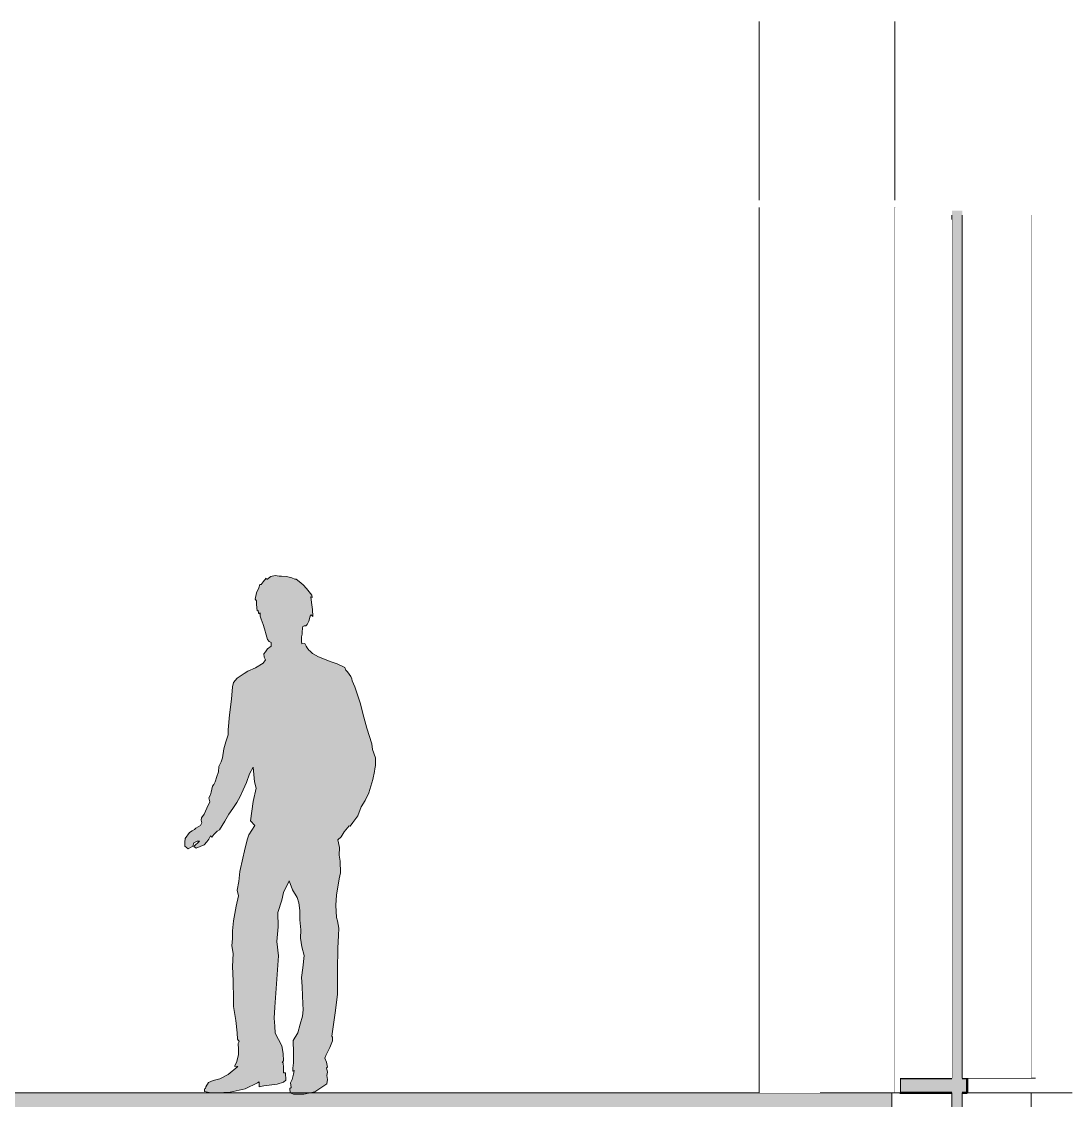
# Model space of a CAD drawing. Header units: millimetres. Extents: x -46169 to 125331, y -86251 to 18123.
# Drawn here: x 111909 to 115432, y -74845 to -71220 of the extents above; entities that cross this region are included whole.
import ezdxf

# ---------------------------------------------------------------- set-up
doc = ezdxf.new("R2010")
doc.units = ezdxf.units.MM
doc.header["$MEASUREMENT"] = 0
doc.linetypes.add('Dashed', pattern=[2822.222233, 1411.111116, -1411.111116])
doc.linetypes.add('Wipeout_Contour', pattern=[1000, 0, -1000])
for name, color, linetype, lineweight, true_color in [('0_Pen_No__105', 7, 'Continuous', 15, 0xa6a6a6), ('New_A-20-M_Floor_Slab_Pen_No__149', 7, 'Continuous', 0, 0x2a2a2a), ('New_A-25-M_Curtain_Wall_Pen_No__144', 7, 'Continuous', 0, 0xc8c8c8), ('New_A-25-M_Curtain_Wall_Pen_No__165', 7, 'Continuous', 0, 0x006060), ('New_A-25-M_Curtain_Wall_Pen_No__27', 7, 'Continuous', 50, 0x2a2a2a)]:
    doc.layers.add(name, color=color, linetype=linetype, lineweight=lineweight, true_color=true_color)
for name, color, linetype in [('A-35-M_FFE_Fixed', 7, 'Continuous'), ('New_A-15-M_Column', 7, 'Continuous'), ('New_A-20-M_Floor_Slab', 7, 'Continuous'), ('New_A-25-M_Curtain_Wall', 7, 'Continuous'), ('New_A-25-M_Wall_Ext', 7, 'Continuous')]:
    doc.layers.add(name, color=color, linetype=linetype)
for name, color, linetype, lineweight in [('A-35-M_FFE_Fixed_Pen_No__1', 7, 'Continuous', 13), ('New_A-15-M_Column_Pen_No__88', 8, 'Continuous', 20), ('New_A-20-M_Floor_Slab_Pen_No__4', 7, 'Continuous', 20), ('New_A-20-M_Floor_Slab_Pen_No__89', 8, 'Continuous', 20), ('New_A-25-M_Curtain_Wall_Pen_No__1', 7, 'Continuous', 13), ('New_A-25-M_Curtain_Wall_Pen_No__4', 7, 'Continuous', 20)]:
    doc.layers.add(name, color=color, linetype=linetype, lineweight=lineweight)

# ---------------------------------------------------------------- blocks, each defined once
blk = doc.blocks.new('Section Elem_1_1', base_point=(98841.5, -82919.8))
at = {"layer": 'New_A-20-M_Floor_Slab', "linetype": 'Continuous', "lineweight": 0, "true_color": 0xffffff}
for points in [[(112189.6, -74844.8), (112189.6, -74819.8), (108366.5, -74819.8), (108366.5, -74844.8)], [(112189.6, -75119.8), (112189.6, -74844.8), (108366.5, -74844.8), (108366.5, -75119.8)]]:
    blk.add_hatch(color=7, dxfattribs=at).paths.add_polyline_path(points)
at = {"color": 254, "linetype": 'Wipeout_Contour', "lineweight": 0, "ltscale": 823242.863306}
blk.add_wipeout([(115034.2, -74819.8), (114832.6, -74819.8), (114832.6, -75269.8), (114859.7, -75269.8), (114859.7, -74844.8), (115034.2, -74844.8)], dxfattribs=at).dxf.layer = 'New_A-20-M_Floor_Slab'
at = {"layer": 'New_A-20-M_Floor_Slab', "linetype": 'Continuous', "lineweight": 0, "true_color": 0xffffff}
for points in [[(114832.6, -74844.8), (114832.6, -74819.8), (112189.6, -74819.8), (112189.6, -74844.8)], [(114832.6, -75119.8), (114832.6, -74844.8), (112189.6, -74844.8), (112189.6, -75119.8)]]:
    blk.add_hatch(color=7, dxfattribs=at).paths.add_polyline_path(points)
at = {"layer": 'New_A-20-M_Floor_Slab_Pen_No__149', "linetype": 'Continuous', "flags": 128}
blk.add_lwpolyline([(114832.6, -74819.8), (114832.6, -74844.8), (114832.6, -75119.8)], dxfattribs=at)
at = {"layer": 'New_A-20-M_Floor_Slab_Pen_No__4', "linetype": 'Continuous', "flags": 128}
blk.add_lwpolyline([(114832.6, -74819.8), (112189.6, -74819.8), (108366.5, -74819.8), (104996.2, -74819.8)], dxfattribs=at)
at = {"layer": 'New_A-20-M_Floor_Slab_Pen_No__89', "linetype": 'Continuous'}
blk.add_line((114859.7, -74819.8), (114832.6, -74819.8), dxfattribs=at)
blk = doc.blocks.new('Section Elem_89_1', base_point=(98841.5, -82919.8))
at = {"layer": 'New_A-25-M_Curtain_Wall_Pen_No__1', "linetype": 'Continuous'}
blk.add_line((115034.2, -74819.8), (115034.2, -75869.8), dxfattribs=at)
at = {"color": 254, "linetype": 'Wipeout_Contour', "lineweight": 0, "ltscale": 550557.676771}
blk.add_wipeout([(115300.9, -74819.8), (115069.1, -74819.8), (115069.1, -75869.8), (115300.9, -75869.8)], dxfattribs=at).dxf.layer = 'New_A-25-M_Curtain_Wall'
at = {"layer": 'New_A-25-M_Curtain_Wall_Pen_No__165', "linetype": 'Continuous'}
blk.add_hatch(color=256, dxfattribs=at).paths.add_polyline_path([(115034.2, -74804.8), (115034.2, -75884.8), (115069.1, -75884.8), (115069.1, -74804.8)])
at = {"layer": 'New_A-25-M_Curtain_Wall_Pen_No__1', "linetype": 'Continuous'}
blk.add_line((115069.1, -74819.8), (115069.1, -75869.8), dxfattribs=at)
blk = doc.blocks.new('Section Elem_113_1', base_point=(98841.5, -82919.8))
at = {"color": 254, "linetype": 'Wipeout_Contour', "lineweight": 0, "ltscale": 541165.936391}
blk.add_wipeout([(114842.3, -71219.8), (114841.3, -71219.8), (114841.3, -71819.8), (114842.3, -71819.8)], dxfattribs=at).dxf.layer = 'New_A-15-M_Column'
at = {"color": 254, "linetype": 'Wipeout_Contour', "lineweight": 0, "ltscale": 545055.409905}
blk.add_wipeout([(114842.3, -71844.8), (114841.3, -71844.8), (114841.3, -74819.8), (114842.3, -74819.8)], dxfattribs=at).dxf.layer = 'New_A-15-M_Column'
at = {"color": 254, "linetype": 'Wipeout_Contour', "lineweight": 0, "ltscale": 541150.82431}
blk.add_wipeout([(114833.4, -71819.8), (114841.3, -71819.8), (114841.3, -71219.8), (114833.4, -71219.8)], dxfattribs=at).dxf.layer = 'New_A-15-M_Column'
at = {"color": 254, "linetype": 'Wipeout_Contour', "lineweight": 0, "ltscale": 545040.405171}
blk.add_wipeout([(114833.4, -71844.8), (114833.4, -74819.8), (114841.3, -74819.8), (114841.3, -71844.8)], dxfattribs=at).dxf.layer = 'New_A-15-M_Column'
at = {"color": 254, "linetype": 'Wipeout_Contour', "lineweight": 0, "ltscale": 541112.695772}
blk.add_wipeout([(114818.9, -71219.8), (114818.9, -71819.8), (114833.4, -71819.8), (114833.4, -71219.8)], dxfattribs=at).dxf.layer = 'New_A-15-M_Column'
at = {"color": 254, "linetype": 'Wipeout_Contour', "lineweight": 0, "ltscale": 545002.547406}
blk.add_wipeout([(114833.4, -71844.8), (114818.9, -71844.8), (114818.9, -74819.8), (114833.4, -74819.8)], dxfattribs=at).dxf.layer = 'New_A-15-M_Column'
at = {"layer": 'New_A-15-M_Column_Pen_No__88', "linetype": 'Continuous'}
for p, q in [((114842.3, -71219.8), (114842.3, -71819.8)), ((114842.3, -71844.8), (114842.3, -74819.8))]:
    blk.add_line(p, q, dxfattribs=at)
at = {"color": 254, "linetype": 'Wipeout_Contour', "lineweight": 0, "ltscale": 541052.711452}
blk.add_wipeout([(114798.1, -71219.8), (114798.1, -71819.8), (114818.9, -71819.8), (114818.9, -71219.8)], dxfattribs=at).dxf.layer = 'New_A-15-M_Column'
at = {"color": 254, "linetype": 'Wipeout_Contour', "lineweight": 0, "ltscale": 544942.989198}
blk.add_wipeout([(114798.1, -71844.8), (114798.1, -74819.8), (114818.9, -74819.8), (114818.9, -71844.8)], dxfattribs=at).dxf.layer = 'New_A-15-M_Column'
at = {"color": 254, "linetype": 'Wipeout_Contour', "lineweight": 0, "ltscale": 540972.695918}
blk.add_wipeout([(114798.1, -71219.8), (114771.7, -71219.8), (114771.7, -71819.8), (114798.1, -71819.8)], dxfattribs=at).dxf.layer = 'New_A-15-M_Column'
at = {"color": 254, "linetype": 'Wipeout_Contour', "lineweight": 0, "ltscale": 544863.542343}
blk.add_wipeout([(114771.7, -71844.8), (114771.7, -74819.8), (114798.1, -74819.8), (114798.1, -71844.8)], dxfattribs=at).dxf.layer = 'New_A-15-M_Column'
at = {"color": 254, "linetype": 'Wipeout_Contour', "lineweight": 0, "ltscale": 540875.083822}
blk.add_wipeout([(114771.7, -71219.8), (114740.6, -71219.8), (114740.6, -71819.8), (114771.7, -71819.8)], dxfattribs=at).dxf.layer = 'New_A-15-M_Column'
at = {"color": 254, "linetype": 'Wipeout_Contour', "lineweight": 0, "ltscale": 544766.624209}
blk.add_wipeout([(114740.6, -71844.8), (114740.6, -74819.8), (114771.7, -74819.8), (114771.7, -71844.8)], dxfattribs=at).dxf.layer = 'New_A-15-M_Column'
at = {"color": 254, "linetype": 'Wipeout_Contour', "lineweight": 0, "ltscale": 540762.84454}
blk.add_wipeout([(114740.6, -71219.8), (114705.6, -71219.8), (114705.6, -71819.8), (114740.6, -71819.8)], dxfattribs=at).dxf.layer = 'New_A-15-M_Column'
at = {"color": 254, "linetype": 'Wipeout_Contour', "lineweight": 0, "ltscale": 544655.18318}
blk.add_wipeout([(114705.6, -71844.8), (114705.6, -74819.8), (114740.6, -74819.8), (114740.6, -71844.8)], dxfattribs=at).dxf.layer = 'New_A-15-M_Column'
at = {"color": 254, "linetype": 'Wipeout_Contour', "lineweight": 0, "ltscale": 540639.391541}
blk.add_wipeout([(114705.6, -71219.8), (114667.8, -71219.8), (114667.8, -71819.8), (114705.6, -71819.8)], dxfattribs=at).dxf.layer = 'New_A-15-M_Column'
at = {"color": 254, "linetype": 'Wipeout_Contour', "lineweight": 0, "ltscale": 544532.608561}
blk.add_wipeout([(114667.8, -71844.8), (114667.8, -74819.8), (114705.6, -74819.8), (114705.6, -71844.8)], dxfattribs=at).dxf.layer = 'New_A-15-M_Column'
at = {"color": 254, "linetype": 'Wipeout_Contour', "lineweight": 0, "ltscale": 540508.478042}
blk.add_wipeout([(114667.8, -71219.8), (114628.5, -71219.8), (114628.5, -71819.8), (114667.8, -71819.8)], dxfattribs=at).dxf.layer = 'New_A-15-M_Column'
at = {"color": 254, "linetype": 'Wipeout_Contour', "lineweight": 0, "ltscale": 544402.626951}
blk.add_wipeout([(114628.5, -71844.8), (114628.5, -74819.8), (114667.8, -74819.8), (114667.8, -71844.8)], dxfattribs=at).dxf.layer = 'New_A-15-M_Column'
at = {"color": 254, "linetype": 'Wipeout_Contour', "lineweight": 0, "ltscale": 540374.083496}
blk.add_wipeout([(114588.6, -71219.8), (114588.6, -71819.8), (114628.5, -71819.8), (114628.5, -71219.8)], dxfattribs=at).dxf.layer = 'New_A-15-M_Column'
at = {"color": 254, "linetype": 'Wipeout_Contour', "lineweight": 0, "ltscale": 544269.189531}
blk.add_wipeout([(114588.6, -71844.8), (114588.6, -74819.8), (114628.5, -74819.8), (114628.5, -71844.8)], dxfattribs=at).dxf.layer = 'New_A-15-M_Column'
at = {"color": 254, "linetype": 'Wipeout_Contour', "lineweight": 0, "ltscale": 540240.291748}
blk.add_wipeout([(114549.6, -71819.8), (114588.6, -71819.8), (114588.6, -71219.8), (114549.6, -71219.8)], dxfattribs=at).dxf.layer = 'New_A-15-M_Column'
at = {"color": 254, "linetype": 'Wipeout_Contour', "lineweight": 0, "ltscale": 544136.351078}
blk.add_wipeout([(114549.6, -74819.8), (114588.6, -74819.8), (114588.6, -71844.8), (114549.6, -71844.8)], dxfattribs=at).dxf.layer = 'New_A-15-M_Column'
at = {"color": 254, "linetype": 'Wipeout_Contour', "lineweight": 0, "ltscale": 540111.167415}
blk.add_wipeout([(114512.5, -71819.8), (114549.6, -71819.8), (114549.6, -71219.8), (114512.5, -71219.8)], dxfattribs=at).dxf.layer = 'New_A-15-M_Column'
at = {"color": 254, "linetype": 'Wipeout_Contour', "lineweight": 0, "ltscale": 544008.14722}
blk.add_wipeout([(114512.5, -74819.8), (114549.6, -74819.8), (114549.6, -71844.8), (114512.5, -71844.8)], dxfattribs=at).dxf.layer = 'New_A-15-M_Column'
at = {"color": 254, "linetype": 'Wipeout_Contour', "lineweight": 0, "ltscale": 539990.632095}
blk.add_wipeout([(114512.5, -71219.8), (114478.5, -71219.8), (114478.5, -71819.8), (114512.5, -71819.8)], dxfattribs=at).dxf.layer = 'New_A-15-M_Column'
at = {"color": 254, "linetype": 'Wipeout_Contour', "lineweight": 0, "ltscale": 543888.471534}
blk.add_wipeout([(114478.5, -71844.8), (114478.5, -74819.8), (114512.5, -74819.8), (114512.5, -71844.8)], dxfattribs=at).dxf.layer = 'New_A-15-M_Column'
at = {"color": 254, "linetype": 'Wipeout_Contour', "lineweight": 0, "ltscale": 539882.345303}
blk.add_wipeout([(114478.5, -71219.8), (114448.7, -71219.8), (114448.7, -71819.8), (114478.5, -71819.8)], dxfattribs=at).dxf.layer = 'New_A-15-M_Column'
at = {"color": 254, "linetype": 'Wipeout_Contour', "lineweight": 0, "ltscale": 543780.957191}
blk.add_wipeout([(114448.7, -74819.8), (114478.5, -74819.8), (114478.5, -71844.8), (114448.7, -71844.8)], dxfattribs=at).dxf.layer = 'New_A-15-M_Column'
at = {"color": 254, "linetype": 'Wipeout_Contour', "lineweight": 0, "ltscale": 539789.593495}
blk.add_wipeout([(114448.7, -71219.8), (114423.9, -71219.8), (114423.9, -71819.8), (114448.7, -71819.8)], dxfattribs=at).dxf.layer = 'New_A-15-M_Column'
at = {"color": 254, "linetype": 'Wipeout_Contour', "lineweight": 0, "ltscale": 543688.867534}
blk.add_wipeout([(114423.9, -71844.8), (114423.9, -74819.8), (114448.7, -74819.8), (114448.7, -71844.8)], dxfattribs=at).dxf.layer = 'New_A-15-M_Column'
at = {"color": 254, "linetype": 'Wipeout_Contour', "lineweight": 0, "ltscale": 539715.19285}
blk.add_wipeout([(114404.8, -71219.8), (114404.8, -71819.8), (114423.9, -71819.8), (114423.9, -71219.8)], dxfattribs=at).dxf.layer = 'New_A-15-M_Column'
at = {"color": 254, "linetype": 'Wipeout_Contour', "lineweight": 0, "ltscale": 543614.998072}
blk.add_wipeout([(114404.8, -74819.8), (114423.9, -74819.8), (114423.9, -71844.8), (114404.8, -71844.8)], dxfattribs=at).dxf.layer = 'New_A-15-M_Column'
at = {"color": 254, "linetype": 'Wipeout_Contour', "lineweight": 0, "ltscale": 539661.400235}
blk.add_wipeout([(114392.1, -71819.8), (114404.8, -71819.8), (114404.8, -71219.8), (114392.1, -71219.8)], dxfattribs=at).dxf.layer = 'New_A-15-M_Column'
at = {"color": 254, "linetype": 'Wipeout_Contour', "lineweight": 0, "ltscale": 543561.589599}
blk.add_wipeout([(114392.1, -71844.8), (114392.1, -74819.8), (114404.8, -74819.8), (114404.8, -71844.8)], dxfattribs=at).dxf.layer = 'New_A-15-M_Column'
at = {"color": 254, "linetype": 'Wipeout_Contour', "lineweight": 0, "ltscale": 539629.847649}
blk.add_wipeout([(114392.1, -71219.8), (114386.2, -71219.8), (114386.2, -71819.8), (114392.1, -71819.8)], dxfattribs=at).dxf.layer = 'New_A-15-M_Column'
at = {"color": 254, "linetype": 'Wipeout_Contour', "lineweight": 0, "ltscale": 543530.26237}
blk.add_wipeout([(114386.2, -74819.8), (114392.1, -74819.8), (114392.1, -71844.8), (114386.2, -71844.8)], dxfattribs=at).dxf.layer = 'New_A-15-M_Column'
at = {"layer": 'New_A-15-M_Column_Pen_No__88', "linetype": 'Continuous'}
for p, q in [((114386.2, -71219.8), (114386.2, -71819.8)), ((114386.2, -71844.8), (114386.2, -74819.8))]:
    blk.add_line(p, q, dxfattribs=at)
blk = doc.blocks.new('Section Elem_121_1', base_point=(98841.5, -82919.8))
at = {"color": 254, "linetype": 'Wipeout_Contour', "lineweight": 0, "ltscale": 1102707.404535739}
blk.add_wipeout([(115300.9, -75869.8), (115314.6, -75869.8), (115314.6, -75894.8), (115759.4, -75894.8), (115759.4, -74794.8), (115314.6, -74794.8), (115314.6, -74819.8), (115300.9, -74819.8)], dxfattribs=at).dxf.layer = 'New_A-25-M_Curtain_Wall'
at = {"layer": 'New_A-25-M_Curtain_Wall_Pen_No__4', "linetype": 'Continuous'}
blk.add_line((115300.9, -74819.8), (115300.9, -75869.8), dxfattribs=at)
at = {"color": 254, "linetype": 'Wipeout_Contour', "lineweight": 0, "ltscale": 552515.653316}
blk.add_wipeout([(115779.4, -74794.8), (115759.4, -74794.8), (115759.4, -75894.8), (115779.4, -75894.8)], dxfattribs=at).dxf.layer = 'New_A-25-M_Curtain_Wall'
at = {"layer": 'New_A-25-M_Curtain_Wall_Pen_No__4', "linetype": 'Continuous'}
for p, q in [((115759.4, -75894.8), (115759.4, -74794.8)), ((115779.4, -75894.8), (115779.4, -74794.8))]:
    blk.add_line(p, q, dxfattribs=at)
blk = doc.blocks.new('Section Elem_122_1', base_point=(98841.5, -82919.8))
at = {"color": 254, "linetype": 'Wipeout_Contour', "lineweight": 0, "ltscale": 1093974.988811306}
blk.add_wipeout([(115314.6, -71869.8), (115300.9, -71869.8), (115300.9, -74769.8), (115314.6, -74769.8), (115314.6, -74794.8), (115759.4, -74794.8), (115759.4, -71844.8), (115314.6, -71844.8)], dxfattribs=at).dxf.layer = 'New_A-25-M_Curtain_Wall'
at = {"layer": 'New_A-25-M_Curtain_Wall_Pen_No__4', "linetype": 'Continuous'}
blk.add_line((115300.9, -71869.8), (115300.9, -74769.8), dxfattribs=at)
at = {"color": 254, "linetype": 'Wipeout_Contour', "lineweight": 0, "ltscale": 548158.98128}
blk.add_wipeout([(115779.4, -71844.8), (115759.4, -71844.8), (115759.4, -74794.8), (115779.4, -74794.8)], dxfattribs=at).dxf.layer = 'New_A-25-M_Curtain_Wall'
at = {"layer": 'New_A-25-M_Curtain_Wall_Pen_No__4', "linetype": 'Continuous'}
for p, q in [((115759.4, -74794.8), (115759.4, -71844.8)), ((115779.4, -74794.8), (115779.4, -71844.8))]:
    blk.add_line(p, q, dxfattribs=at)
blk = doc.blocks.new('Section Elem_129_1', base_point=(98841.5, -82919.8))
at = {"layer": 'New_A-25-M_Curtain_Wall_Pen_No__27', "linetype": 'Continuous'}
for p, q in [((114859.7, -74769.8), (114859.7, -74819.8)), ((115034.2, -74769.8), (114859.7, -74769.8)), ((115034.2, -74819.8), (114859.7, -74819.8))]:
    blk.add_line(p, q, dxfattribs=at)
at = {"color": 254, "linetype": 'Wipeout_Contour', "lineweight": 0, "ltscale": 549404.168268}
blk.add_wipeout([(115085.4, -74769.8), (115085.4, -74819.8), (115314.6, -74819.8), (115314.6, -74769.8)], dxfattribs=at).dxf.layer = 'New_A-25-M_Curtain_Wall'
at = {"layer": 'New_A-25-M_Curtain_Wall_Pen_No__144', "linetype": 'Continuous'}
blk.add_hatch(color=256, dxfattribs=at).paths.add_polyline_path([(115034.2, -74804.8), (115069.1, -74804.8), (115069.1, -74819.8), (115085.4, -74819.8), (115085.4, -74769.8), (115069.1, -74769.8), (115069.1, -74784.8), (115034.2, -74784.8), (115034.2, -74769.8), (114859.7, -74769.8), (114859.7, -74819.8), (115034.2, -74819.8)])
at = {"layer": 'New_A-25-M_Curtain_Wall_Pen_No__27', "linetype": 'Continuous'}
for p, q in [((115085.4, -74769.8), (115069.1, -74769.8)), ((115085.4, -74769.8), (115085.4, -74819.8)), ((115085.4, -74819.8), (115069.1, -74819.8))]:
    blk.add_line(p, q, dxfattribs=at)
at = {"layer": 'New_A-25-M_Curtain_Wall_Pen_No__4', "linetype": 'Continuous'}
for p, q in [((115085.4, -74769.8), (115314.7, -74769.8)), ((115085.4, -74819.8), (115314.7, -74819.8))]:
    blk.add_line(p, q, dxfattribs=at)
blk = doc.blocks.new('Section Elem_133_1', base_point=(98841.5, -82919.8))
at = {"layer": 'New_A-25-M_Curtain_Wall_Pen_No__1', "linetype": 'Continuous'}
blk.add_line((115034.2, -71869.8), (115034.2, -74769.8), dxfattribs=at)
at = {"color": 254, "linetype": 'Wipeout_Contour', "lineweight": 0, "ltscale": 546184.841658}
blk.add_wipeout([(115069.1, -71869.8), (115069.1, -74769.8), (115300.9, -74769.8), (115300.9, -71869.8)], dxfattribs=at).dxf.layer = 'New_A-25-M_Curtain_Wall'
at = {"layer": 'New_A-25-M_Curtain_Wall_Pen_No__165', "linetype": 'Continuous'}
blk.add_hatch(color=256, dxfattribs=at).paths.add_polyline_path([(115034.2, -74784.8), (115069.1, -74784.8), (115069.1, -71854.8), (115034.2, -71854.8)])
at = {"layer": 'New_A-25-M_Curtain_Wall_Pen_No__1', "linetype": 'Continuous'}
blk.add_line((115069.1, -71869.8), (115069.1, -74769.8), dxfattribs=at)
blk = doc.blocks.new('Section Elem_140_1', base_point=(98841.5, -82919.8))
at = {"color": 254, "linetype": 'Wipeout_Contour', "lineweight": 0, "ltscale": 1090486.018380703}
blk.add_wipeout([(114842.3, -71844.8), (114842.3, -74819.8), (114859.7, -74819.8), (114859.7, -74769.8), (115034.2, -74769.8), (115034.2, -71885.2), (114859.7, -71885.2), (114859.7, -71844.8)], dxfattribs=at).dxf.layer = 'New_A-25-M_Wall_Ext'
blk = doc.blocks.new('Standing Man 2 Contour 17[4]_1', base_point=(112566.7, -74819.8))
at = {"layer": 'A-35-M_FFE_Fixed', "linetype": 'Continuous', "lineweight": 0, "true_color": 0xffffff}
blk.add_hatch(color=7, dxfattribs=at).paths.add_polyline_path([(112458.1, -73965.2), (112456.8, -73977.2), (112457.3, -73990), (112468.3, -73999.8), (112483.6, -73991), (112487.8, -73979.7), (112498.2, -73974.2), (112506.9, -73973.9), (112487.4, -73991.2), (112494.7, -73996.7), (112522.6, -73986.4), (112531.6, -73976.1), (112537.5, -73967.1), (112543, -73955.8), (112547.4, -73959.9), (112554.1, -73951.3), (112565.6, -73939.6), (112573.1, -73935.6), (112591.9, -73906.6), (112604.9, -73883.2), (112618.6, -73864), (112632.1, -73843.4), (112643.2, -73823.2), (112653.1, -73800.8), (112664.1, -73776.3), (112674.4, -73747.6), (112687, -73724.8), (112691.7, -73773.9), (112696.7, -73795.8), (112686.3, -73840.1), (112678.2, -73905.4), (112691.9, -73920.7), (112672.1, -73952.2), (112666.7, -73969.6), (112658, -74006.1), (112651.9, -74030.8), (112641.6, -74075.6), (112638.7, -74108.8), (112632.7, -74138.2), (112637.1, -74157), (112629.7, -74192.3), (112620.1, -74241.3), (112617.6, -74274.9), (112617.3, -74300.6), (112615.4, -74325.1), (112619.8, -74350.6), (112617.1, -74395.1), (112619.7, -74442.7), (112620.4, -74506.2), (112620.6, -74529), (112628.8, -74576.2), (112632.7, -74617.3), (112634.2, -74639), (112640.2, -74647.1), (112635.9, -74653.4), (112638, -74673), (112637.5, -74691.6), (112630.5, -74716.9), (112624.3, -74729.3), (112635.7, -74731.2), (112602.2, -74757.8), (112574.7, -74772), (112552.1, -74778.1), (112536.1, -74784.5), (112527.8, -74798.9), (112526.4, -74804.6), (112523.7, -74805.8), (112523.4, -74814.8), (112545, -74819.6), (112566.7, -74819.8), (112609.4, -74817.5), (112659.8, -74805.9), (112701, -74785.2), (112706.4, -74781.9), (112706.4, -74799.3), (112722.6, -74796.2), (112767.8, -74789.7), (112789, -74783.8), (112796.5, -74776.9), (112795.1, -74752.4), (112788.9, -74752.4), (112788.9, -74733.9), (112787.9, -74717.9), (112784, -74717.6), (112788.3, -74711.2), (112788, -74687.5), (112783.1, -74661.7), (112760.2, -74618.3), (112760, -74595.1), (112757.8, -74568.8), (112759.8, -74531.9), (112771.5, -74358.8), (112766.7, -74311.2), (112770.5, -74261.4), (112769.6, -74213.1), (112783, -74171.7), (112788.1, -74146.3), (112808.2, -74106.6), (112819.3, -74136.9), (112834.6, -74162.6), (112839.9, -74181.2), (112843.3, -74206.8), (112843.3, -74237.7), (112846.7, -74271.7), (112845.7, -74299.4), (112849.8, -74329.2), (112857.9, -74357.4), (112853.9, -74399.3), (112848.9, -74431.4), (112850.8, -74462.3), (112852.6, -74492.9), (112853.5, -74520.3), (112855.1, -74540), (112852.3, -74561.8), (112844.9, -74588.1), (112837.2, -74618.2), (112821.5, -74643), (112821.8, -74685.1), (112822.6, -74718.2), (112820.2, -74736.6), (112819.8, -74746.2), (112824.3, -74744.5), (112822.4, -74756.7), (112817.6, -74775), (112812.2, -74786.2), (112814.1, -74801.1), (112809.6, -74805), (112810.9, -74819.3), (112822, -74823.5), (112857.5, -74823.8), (112894.3, -74815.7), (112917.9, -74800.4), (112934.2, -74788.9), (112935.9, -74774.9), (112934.3, -74761.4), (112936.7, -74749.6), (112932.6, -74735), (112937, -74732.5), (112933.5, -74715.9), (112927.7, -74703), (112931.4, -74693.4), (112944, -74667.3), (112953.3, -74644), (112953.4, -74632.1), (112950.9, -74628.7), (112962.7, -74550.4), (112966.9, -74516.2), (112969.7, -74488.2), (112970.1, -74450.6), (112970.1, -74407.4), (112971.1, -74333.3), (112973.1, -74290.7), (112974.1, -74266.3), (112970.3, -74241.7), (112967.1, -74229.9), (112965, -74188.5), (112967, -74155.4), (112975.7, -74100.5), (112979.7, -74080.4), (112979.4, -74041.1), (112975.8, -74020.8), (112976.6, -73995), (112971.1, -73968.8), (112982.5, -73959.4), (112992.3, -73942.7), (113009, -73921.6), (113012.6, -73923), (113021.6, -73910.7), (113038.1, -73888.3), (113049.7, -73858.5), (113062.9, -73836.5), (113075.2, -73811.4), (113088.8, -73766.5), (113094.6, -73739.5), (113095.1, -73730.4), (113098.2, -73719.5), (113098, -73693.9), (113087.5, -73665.6), (113085.1, -73646.5), (113068.8, -73593.4), (113058.9, -73557), (113045.8, -73508.6), (113028.5, -73454.8), (113019.3, -73435.3), (113018.2, -73427.9), (113014.7, -73420.3), (113003.3, -73405), (112998, -73398.7), (112994.3, -73389.8), (112968.6, -73377.5), (112945.6, -73369.7), (112926.8, -73361.7), (112906.6, -73354.3), (112886.3, -73342.7), (112877.4, -73334.1), (112874.2, -73331.7), (112868.2, -73323.6), (112864.9, -73318), (112859.8, -73309.3), (112850.5, -73310.7), (112849.2, -73302.3), (112849.2, -73286.7), (112850.8, -73278.3), (112851.2, -73272.2), (112852.6, -73257.1), (112853.4, -73251.9), (112858.1, -73250.2), (112863.5, -73249.7), (112868.5, -73246), (112873.3, -73234.5), (112878.5, -73217.7), (112881.7, -73213.5), (112887.2, -73218.7), (112886.4, -73195.1), (112882.2, -73171.9), (112880.4, -73152.5), (112885.5, -73155.3), (112883.8, -73147.1), (112865.6, -73124.2), (112854.2, -73112.2), (112841.6, -73101.3), (112830.8, -73093), (112826.6, -73093.6), (112816.4, -73089.1), (112798.5, -73083.8), (112782.2, -73083), (112773.7, -73083.3), (112760.6, -73081.1), (112746.4, -73084.7), (112732.7, -73094.8), (112730.3, -73089.7), (112720.1, -73102), (112713.9, -73111.5), (112709.5, -73110.7), (112705.7, -73122.7), (112697.7, -73138.7), (112693.5, -73160.7), (112697.6, -73165.8), (112697.6, -73178.1), (112700.4, -73200), (112703.1, -73198.6), (112704.7, -73206), (112705.8, -73210.1), (112710, -73206.6), (112710.3, -73217.5), (112713.8, -73228.2), (112719.8, -73245.4), (112724.8, -73259.8), (112730.4, -73280.3), (112734.7, -73296.3), (112740, -73303), (112747.1, -73305.7), (112747.6, -73318), (112734.7, -73327.1), (112727.7, -73337.2), (112723.1, -73344.6), (112723.3, -73355), (112728.6, -73364.6), (112720.3, -73375.4), (112694.7, -73391.7), (112668.9, -73402.8), (112656.7, -73409.9), (112632.9, -73425.4), (112621.1, -73441), (112617.6, -73455.3), (112613.9, -73496.2), (112607.7, -73548.9), (112602.2, -73599.6), (112602.3, -73615.8), (112595.1, -73640.1), (112587.8, -73663.6), (112583.8, -73693.2), (112579.2, -73706.7), (112571.3, -73723.1), (112570.6, -73740.3), (112564.1, -73756.5), (112559.2, -73773.9), (112554.9, -73783.1), (112550.1, -73789), (112545.5, -73808.7), (112543.1, -73817.6), (112538, -73827.9), (112541.1, -73841.7), (112531, -73862.7), (112521.7, -73882.7), (112512.7, -73895), (112511.6, -73903.2), (112513.9, -73912.4), (112509.5, -73920.6), (112494.2, -73929.6), (112489.8, -73934.6), (112481.9, -73939.1), (112472.4, -73944.9)])
at = {"layer": 'A-35-M_FFE_Fixed_Pen_No__1', "linetype": 'Continuous'}
for p, q in [((112709.5, -73110.7), (112705.7, -73122.7)), ((112713.9, -73111.5), (112709.5, -73110.7)), ((112720.1, -73102), (112713.9, -73111.5)), ((112730.3, -73089.7), (112720.1, -73102)), ((112732.7, -73094.8), (112730.3, -73089.7)), ((112746.4, -73084.7), (112732.7, -73094.8)), ((112760.6, -73081.1), (112746.4, -73084.7)), ((112773.7, -73083.3), (112760.6, -73081.1)), ((112782.2, -73083), (112773.7, -73083.3)), ((112798.5, -73083.8), (112782.2, -73083)), ((112816.4, -73089.1), (112798.5, -73083.8)), ((112826.6, -73093.6), (112816.4, -73089.1)), ((112830.8, -73093), (112826.6, -73093.6)), ((112841.6, -73101.3), (112830.8, -73093)), ((112854.2, -73112.2), (112841.6, -73101.3)), ((112865.6, -73124.2), (112854.2, -73112.2)), ((112697.7, -73138.7), (112693.5, -73160.7)), ((112705.7, -73122.7), (112697.7, -73138.7)), ((112883.8, -73147.1), (112865.6, -73124.2)), ((112882.2, -73171.9), (112880.4, -73152.5)), ((112880.4, -73152.5), (112885.5, -73155.3)), ((112885.5, -73155.3), (112883.8, -73147.1)), ((112693.5, -73160.7), (112697.6, -73165.8)), ((112697.6, -73165.8), (112697.6, -73178.1)), ((112697.6, -73178.1), (112700.4, -73200)), ((112886.4, -73195.1), (112882.2, -73171.9)), ((112700.4, -73200), (112703.1, -73198.6)), ((112703.1, -73198.6), (112704.7, -73206)), ((112704.7, -73206), (112705.8, -73210.1)), ((112705.8, -73210.1), (112710, -73206.6)), ((112710, -73206.6), (112710.3, -73217.5)), ((112710.3, -73217.5), (112713.8, -73228.2)), ((112873.3, -73234.5), (112878.5, -73217.7)), ((112878.5, -73217.7), (112881.7, -73213.5)), ((112881.7, -73213.5), (112887.2, -73218.7)), ((112887.2, -73218.7), (112886.4, -73195.1)), ((112713.8, -73228.2), (112719.8, -73245.4)), ((112719.8, -73245.4), (112724.8, -73259.8)), ((112724.8, -73259.8), (112730.4, -73280.3)), ((112851.2, -73272.2), (112852.6, -73257.1)), ((112852.6, -73257.1), (112853.4, -73251.9)), ((112853.4, -73251.9), (112858.1, -73250.2)), ((112858.1, -73250.2), (112863.5, -73249.7)), ((112863.5, -73249.7), (112868.5, -73246)), ((112868.5, -73246), (112873.3, -73234.5)), ((112730.4, -73280.3), (112734.7, -73296.3)), ((112734.7, -73296.3), (112740, -73303)), ((112849.2, -73286.7), (112850.8, -73278.3)), ((112849.2, -73302.3), (112849.2, -73286.7)), ((112850.8, -73278.3), (112851.2, -73272.2)), ((112734.7, -73327.1), (112727.7, -73337.2)), ((112747.6, -73318), (112734.7, -73327.1)), ((112740, -73303), (112747.1, -73305.7)), ((112747.1, -73305.7), (112747.6, -73318)), ((112850.5, -73310.7), (112849.2, -73302.3)), ((112859.8, -73309.3), (112850.5, -73310.7)), ((112864.9, -73318), (112859.8, -73309.3)), ((112868.2, -73323.6), (112864.9, -73318)), ((112874.2, -73331.7), (112868.2, -73323.6)), ((112877.4, -73334.1), (112874.2, -73331.7)), ((112728.6, -73364.6), (112720.3, -73375.4)), ((112727.7, -73337.2), (112723.1, -73344.6)), ((112723.1, -73344.6), (112723.3, -73355)), ((112723.3, -73355), (112728.6, -73364.6)), ((112886.3, -73342.7), (112877.4, -73334.1)), ((112906.6, -73354.3), (112886.3, -73342.7)), ((112926.8, -73361.7), (112906.6, -73354.3)), ((112945.6, -73369.7), (112926.8, -73361.7)), ((112968.6, -73377.5), (112945.6, -73369.7)), ((112668.9, -73402.8), (112656.7, -73409.9)), ((112694.7, -73391.7), (112668.9, -73402.8)), ((112720.3, -73375.4), (112694.7, -73391.7)), ((112994.3, -73389.8), (112968.6, -73377.5)), ((112998, -73398.7), (112994.3, -73389.8)), ((113003.3, -73405), (112998, -73398.7)), ((113014.7, -73420.3), (113003.3, -73405)), ((112621.1, -73441), (112617.6, -73455.3)), ((112632.9, -73425.4), (112621.1, -73441)), ((112656.7, -73409.9), (112632.9, -73425.4)), ((113018.2, -73427.9), (113014.7, -73420.3)), ((113019.3, -73435.3), (113018.2, -73427.9)), ((113028.5, -73454.8), (113019.3, -73435.3)), ((112617.6, -73455.3), (112613.9, -73496.2)), ((113045.8, -73508.6), (113028.5, -73454.8)), ((112613.9, -73496.2), (112607.7, -73548.9)), ((113058.9, -73557), (113045.8, -73508.6)), ((112607.7, -73548.9), (112602.2, -73599.6)), ((113068.8, -73593.4), (113058.9, -73557)), ((112602.3, -73615.8), (112595.1, -73640.1)), ((112602.2, -73599.6), (112602.3, -73615.8)), ((113085.1, -73646.5), (113068.8, -73593.4)), ((112595.1, -73640.1), (112587.8, -73663.6)), ((113087.5, -73665.6), (113085.1, -73646.5)), ((112583.8, -73693.2), (112579.2, -73706.7)), ((112587.8, -73663.6), (112583.8, -73693.2)), ((113098, -73693.9), (113087.5, -73665.6)), ((113098.2, -73719.5), (113098, -73693.9)), ((112571.3, -73723.1), (112570.6, -73740.3)), ((112579.2, -73706.7), (112571.3, -73723.1)), ((112674.4, -73747.6), (112687, -73724.8)), ((112687, -73724.8), (112691.7, -73773.9)), ((113094.6, -73739.5), (113095.1, -73730.4)), ((113095.1, -73730.4), (113098.2, -73719.5)), ((112564.1, -73756.5), (112559.2, -73773.9)), ((112570.6, -73740.3), (112564.1, -73756.5)), ((112664.1, -73776.3), (112674.4, -73747.6)), ((113075.2, -73811.4), (113088.8, -73766.5)), ((113088.8, -73766.5), (113094.6, -73739.5)), ((112550.1, -73789), (112545.5, -73808.7)), ((112554.9, -73783.1), (112550.1, -73789)), ((112559.2, -73773.9), (112554.9, -73783.1)), ((112643.2, -73823.2), (112653.1, -73800.8)), ((112653.1, -73800.8), (112664.1, -73776.3)), ((112696.7, -73795.8), (112686.3, -73840.1)), ((112691.7, -73773.9), (112696.7, -73795.8)), ((112543.1, -73817.6), (112538, -73827.9)), ((112538, -73827.9), (112541.1, -73841.7)), ((112545.5, -73808.7), (112543.1, -73817.6)), ((112632.1, -73843.4), (112643.2, -73823.2)), ((112686.3, -73840.1), (112678.2, -73905.4)), ((113049.7, -73858.5), (113062.9, -73836.5)), ((113062.9, -73836.5), (113075.2, -73811.4)), ((112531, -73862.7), (112521.7, -73882.7)), ((112541.1, -73841.7), (112531, -73862.7)), ((112604.9, -73883.2), (112618.6, -73864)), ((112618.6, -73864), (112632.1, -73843.4)), ((113038.1, -73888.3), (113049.7, -73858.5)), ((112513.9, -73912.4), (112509.5, -73920.6)), ((112512.7, -73895), (112511.6, -73903.2)), ((112511.6, -73903.2), (112513.9, -73912.4)), ((112521.7, -73882.7), (112512.7, -73895)), ((112573.1, -73935.6), (112591.9, -73906.6)), ((112591.9, -73906.6), (112604.9, -73883.2)), ((112678.2, -73905.4), (112691.9, -73920.7)), ((113012.6, -73923), (113021.6, -73910.7)), ((113021.6, -73910.7), (113038.1, -73888.3)), ((112472.4, -73944.9), (112458.1, -73965.2)), ((112481.9, -73939.1), (112472.4, -73944.9)), ((112489.8, -73934.6), (112481.9, -73939.1)), ((112494.2, -73929.6), (112489.8, -73934.6)), ((112509.5, -73920.6), (112494.2, -73929.6)), ((112554.1, -73951.3), (112565.6, -73939.6)), ((112565.6, -73939.6), (112573.1, -73935.6)), ((112691.9, -73920.7), (112672.1, -73952.2)), ((112982.5, -73959.4), (112992.3, -73942.7)), ((112992.3, -73942.7), (113009, -73921.6)), ((113009, -73921.6), (113012.6, -73923)), ((112458.1, -73965.2), (112456.8, -73977.2)), ((112456.8, -73977.2), (112457.3, -73990)), ((112483.6, -73991), (112487.8, -73979.7)), ((112506.9, -73973.9), (112487.4, -73991.2)), ((112487.8, -73979.7), (112498.2, -73974.2)), ((112498.2, -73974.2), (112506.9, -73973.9)), ((112522.6, -73986.4), (112531.6, -73976.1)), ((112531.6, -73976.1), (112537.5, -73967.1)), ((112537.5, -73967.1), (112543, -73955.8)), ((112543, -73955.8), (112547.4, -73959.9)), ((112547.4, -73959.9), (112554.1, -73951.3)), ((112666.7, -73969.6), (112658, -74006.1)), ((112672.1, -73952.2), (112666.7, -73969.6)), ((112971.1, -73968.8), (112982.5, -73959.4)), ((112976.6, -73995), (112971.1, -73968.8)), ((112457.3, -73990), (112468.3, -73999.8)), ((112468.3, -73999.8), (112483.6, -73991)), ((112487.4, -73991.2), (112494.7, -73996.7)), ((112494.7, -73996.7), (112522.6, -73986.4)), ((112658, -74006.1), (112651.9, -74030.8)), ((112975.8, -74020.8), (112976.6, -73995)), ((112979.4, -74041.1), (112975.8, -74020.8)), ((112651.9, -74030.8), (112641.6, -74075.6)), ((112979.7, -74080.4), (112979.4, -74041.1)), ((112641.6, -74075.6), (112638.7, -74108.8)), ((112975.7, -74100.5), (112979.7, -74080.4)), ((112638.7, -74108.8), (112632.7, -74138.2)), ((112788.1, -74146.3), (112808.2, -74106.6)), ((112808.2, -74106.6), (112819.3, -74136.9)), ((112967, -74155.4), (112975.7, -74100.5)), ((112637.1, -74157), (112629.7, -74192.3)), ((112632.7, -74138.2), (112637.1, -74157)), ((112783, -74171.7), (112788.1, -74146.3)), ((112819.3, -74136.9), (112834.6, -74162.6)), ((112834.6, -74162.6), (112839.9, -74181.2)), ((112965, -74188.5), (112967, -74155.4)), ((112629.7, -74192.3), (112620.1, -74241.3)), ((112769.6, -74213.1), (112783, -74171.7)), ((112839.9, -74181.2), (112843.3, -74206.8)), ((112967.1, -74229.9), (112965, -74188.5)), ((112770.5, -74261.4), (112769.6, -74213.1)), ((112843.3, -74206.8), (112843.3, -74237.7)), ((112843.3, -74237.7), (112846.7, -74271.7)), ((112970.3, -74241.7), (112967.1, -74229.9)), ((112617.6, -74274.9), (112617.3, -74300.6)), ((112620.1, -74241.3), (112617.6, -74274.9)), ((112766.7, -74311.2), (112770.5, -74261.4)), ((112846.7, -74271.7), (112845.7, -74299.4)), ((112974.1, -74266.3), (112970.3, -74241.7)), ((112973.1, -74290.7), (112974.1, -74266.3)), ((112617.3, -74300.6), (112615.4, -74325.1)), ((112771.5, -74358.8), (112766.7, -74311.2)), ((112845.7, -74299.4), (112849.8, -74329.2)), ((112971.1, -74333.3), (112973.1, -74290.7)), ((112615.4, -74325.1), (112619.8, -74350.6)), ((112849.8, -74329.2), (112857.9, -74357.4)), ((112970.1, -74407.4), (112971.1, -74333.3)), ((112619.8, -74350.6), (112617.1, -74395.1)), ((112759.8, -74531.9), (112771.5, -74358.8)), ((112857.9, -74357.4), (112853.9, -74399.3)), ((112617.1, -74395.1), (112619.7, -74442.7)), ((112853.9, -74399.3), (112848.9, -74431.4)), ((112970.1, -74450.6), (112970.1, -74407.4)), ((112619.7, -74442.7), (112620.4, -74506.2)), ((112848.9, -74431.4), (112850.8, -74462.3)), ((112969.7, -74488.2), (112970.1, -74450.6)), ((112850.8, -74462.3), (112852.6, -74492.9)), ((112852.6, -74492.9), (112853.5, -74520.3)), ((112966.9, -74516.2), (112969.7, -74488.2)), ((112620.4, -74506.2), (112620.6, -74529)), ((112620.6, -74529), (112628.8, -74576.2)), ((112853.5, -74520.3), (112855.1, -74540)), ((112962.7, -74550.4), (112966.9, -74516.2)), ((112757.8, -74568.8), (112759.8, -74531.9)), ((112852.3, -74561.8), (112844.9, -74588.1)), ((112855.1, -74540), (112852.3, -74561.8)), ((112950.9, -74628.7), (112962.7, -74550.4)), ((112628.8, -74576.2), (112632.7, -74617.3)), ((112760, -74595.1), (112757.8, -74568.8)), ((112760.2, -74618.3), (112760, -74595.1)), ((112844.9, -74588.1), (112837.2, -74618.2)), ((112632.7, -74617.3), (112634.2, -74639)), ((112783.1, -74661.7), (112760.2, -74618.3)), ((112837.2, -74618.2), (112821.5, -74643)), ((112953.4, -74632.1), (112950.9, -74628.7)), ((112953.3, -74644), (112953.4, -74632.1)), ((112634.2, -74639), (112640.2, -74647.1)), ((112640.2, -74647.1), (112635.9, -74653.4)), ((112635.9, -74653.4), (112638, -74673)), ((112638, -74673), (112637.5, -74691.6)), ((112788, -74687.5), (112783.1, -74661.7)), ((112821.5, -74643), (112821.8, -74685.1)), ((112931.4, -74693.4), (112944, -74667.3)), ((112944, -74667.3), (112953.3, -74644)), ((112637.5, -74691.6), (112630.5, -74716.9)), ((112784, -74717.6), (112788.3, -74711.2)), ((112788.3, -74711.2), (112788, -74687.5)), ((112821.8, -74685.1), (112822.6, -74718.2)), ((112927.7, -74703), (112931.4, -74693.4)), ((112933.5, -74715.9), (112927.7, -74703)), ((112635.7, -74731.2), (112602.2, -74757.8)), ((112630.5, -74716.9), (112624.3, -74729.3)), ((112624.3, -74729.3), (112635.7, -74731.2)), ((112787.9, -74717.9), (112784, -74717.6)), ((112788.9, -74733.9), (112787.9, -74717.9)), ((112788.9, -74752.4), (112788.9, -74733.9)), ((112820.2, -74736.6), (112819.8, -74746.2)), ((112819.8, -74746.2), (112824.3, -74744.5)), ((112822.6, -74718.2), (112820.2, -74736.6)), ((112824.3, -74744.5), (112822.4, -74756.7)), ((112932.6, -74735), (112937, -74732.5)), ((112936.7, -74749.6), (112932.6, -74735)), ((112937, -74732.5), (112933.5, -74715.9)), ((112552.1, -74778.1), (112536.1, -74784.5)), ((112574.7, -74772), (112552.1, -74778.1)), ((112602.2, -74757.8), (112574.7, -74772)), ((112701, -74785.2), (112706.4, -74781.9)), ((112706.4, -74781.9), (112706.4, -74799.3)), ((112795.1, -74752.4), (112788.9, -74752.4)), ((112789, -74783.8), (112796.5, -74776.9)), ((112796.5, -74776.9), (112795.1, -74752.4)), ((112817.6, -74775), (112812.2, -74786.2)), ((112822.4, -74756.7), (112817.6, -74775)), ((112934.2, -74788.9), (112935.9, -74774.9)), ((112934.3, -74761.4), (112936.7, -74749.6)), ((112935.9, -74774.9), (112934.3, -74761.4)), ((112523.7, -74805.8), (112523.4, -74814.8)), ((112523.4, -74814.8), (112545, -74819.6)), ((112526.4, -74804.6), (112523.7, -74805.8)), ((112527.8, -74798.9), (112526.4, -74804.6)), ((112536.1, -74784.5), (112527.8, -74798.9)), ((112545, -74819.6), (112566.7, -74819.8)), ((112566.7, -74819.8), (112609.4, -74817.5)), ((112609.4, -74817.5), (112659.8, -74805.9)), ((112659.8, -74805.9), (112701, -74785.2)), ((112706.4, -74799.3), (112722.6, -74796.2)), ((112722.6, -74796.2), (112767.8, -74789.7)), ((112767.8, -74789.7), (112789, -74783.8)), ((112814.1, -74801.1), (112809.6, -74805)), ((112809.6, -74805), (112810.9, -74819.3)), ((112810.9, -74819.3), (112822, -74823.5)), ((112812.2, -74786.2), (112814.1, -74801.1)), ((112857.5, -74823.8), (112894.3, -74815.7)), ((112894.3, -74815.7), (112917.9, -74800.4)), ((112917.9, -74800.4), (112934.2, -74788.9)), ((112822, -74823.5), (112857.5, -74823.8))]:
    blk.add_line(p, q, dxfattribs=at)
blk = doc.blocks.new('A08 Atria Section & Elevation A_STORY_MARKER', base_point=(98841.5, -82919.8))
at = {"layer": '0_Pen_No__105', "linetype": 'Dashed', "ltscale": 0.2}
blk.add_line((104996.2, -74819.8), (121468.6, -74819.8), dxfattribs=at)

msp = doc.modelspace()

# ---------------------------------------------------------------- block references
at = {"layer": 'New_A-20-M_Floor_Slab'}
msp.add_blockref('Section Elem_1_1', (98841.5, -82919.8), dxfattribs=at)

# ---------------------------------------------------------------- next in the draw order: block references
at = {"layer": 'New_A-15-M_Column'}
msp.add_blockref('Section Elem_113_1', (98841.5, -82919.8), dxfattribs=at)
at = {"layer": 'New_A-25-M_Curtain_Wall'}
msp.add_blockref('Section Elem_89_1', (98841.5, -82919.8), dxfattribs=at)

# ---------------------------------------------------------------- next in the draw order: block references
msp.add_blockref('Section Elem_121_1', (98841.5, -82919.8), dxfattribs=at)

# ---------------------------------------------------------------- next in the draw order: block references
msp.add_blockref('Section Elem_122_1', (98841.5, -82919.8), dxfattribs=at)

# ---------------------------------------------------------------- next in the draw order: block references
msp.add_blockref('Section Elem_129_1', (98841.5, -82919.8), dxfattribs=at)

# ---------------------------------------------------------------- next in the draw order: block references
msp.add_blockref('Section Elem_133_1', (98841.5, -82919.8), dxfattribs=at)

# ---------------------------------------------------------------- next in the draw order: block references
at = {"layer": 'New_A-25-M_Wall_Ext'}
msp.add_blockref('Section Elem_140_1', (98841.5, -82919.8), dxfattribs=at)

# ---------------------------------------------------------------- next in the draw order: block references
at = {"linetype": 'Continuous', "lineweight": 0}
msp.add_blockref('A08 Atria Section & Elevation A_STORY_MARKER', (98841.5, -82919.8), dxfattribs=at)
at = {"layer": 'A-35-M_FFE_Fixed', "color": 251, "linetype": 'Continuous', "lineweight": 20, "true_color": 0x606060}
msp.add_blockref('Standing Man 2 Contour 17[4]_1', (112566.7, -74819.8), dxfattribs=at)

doc.saveas('drawing.dxf')
